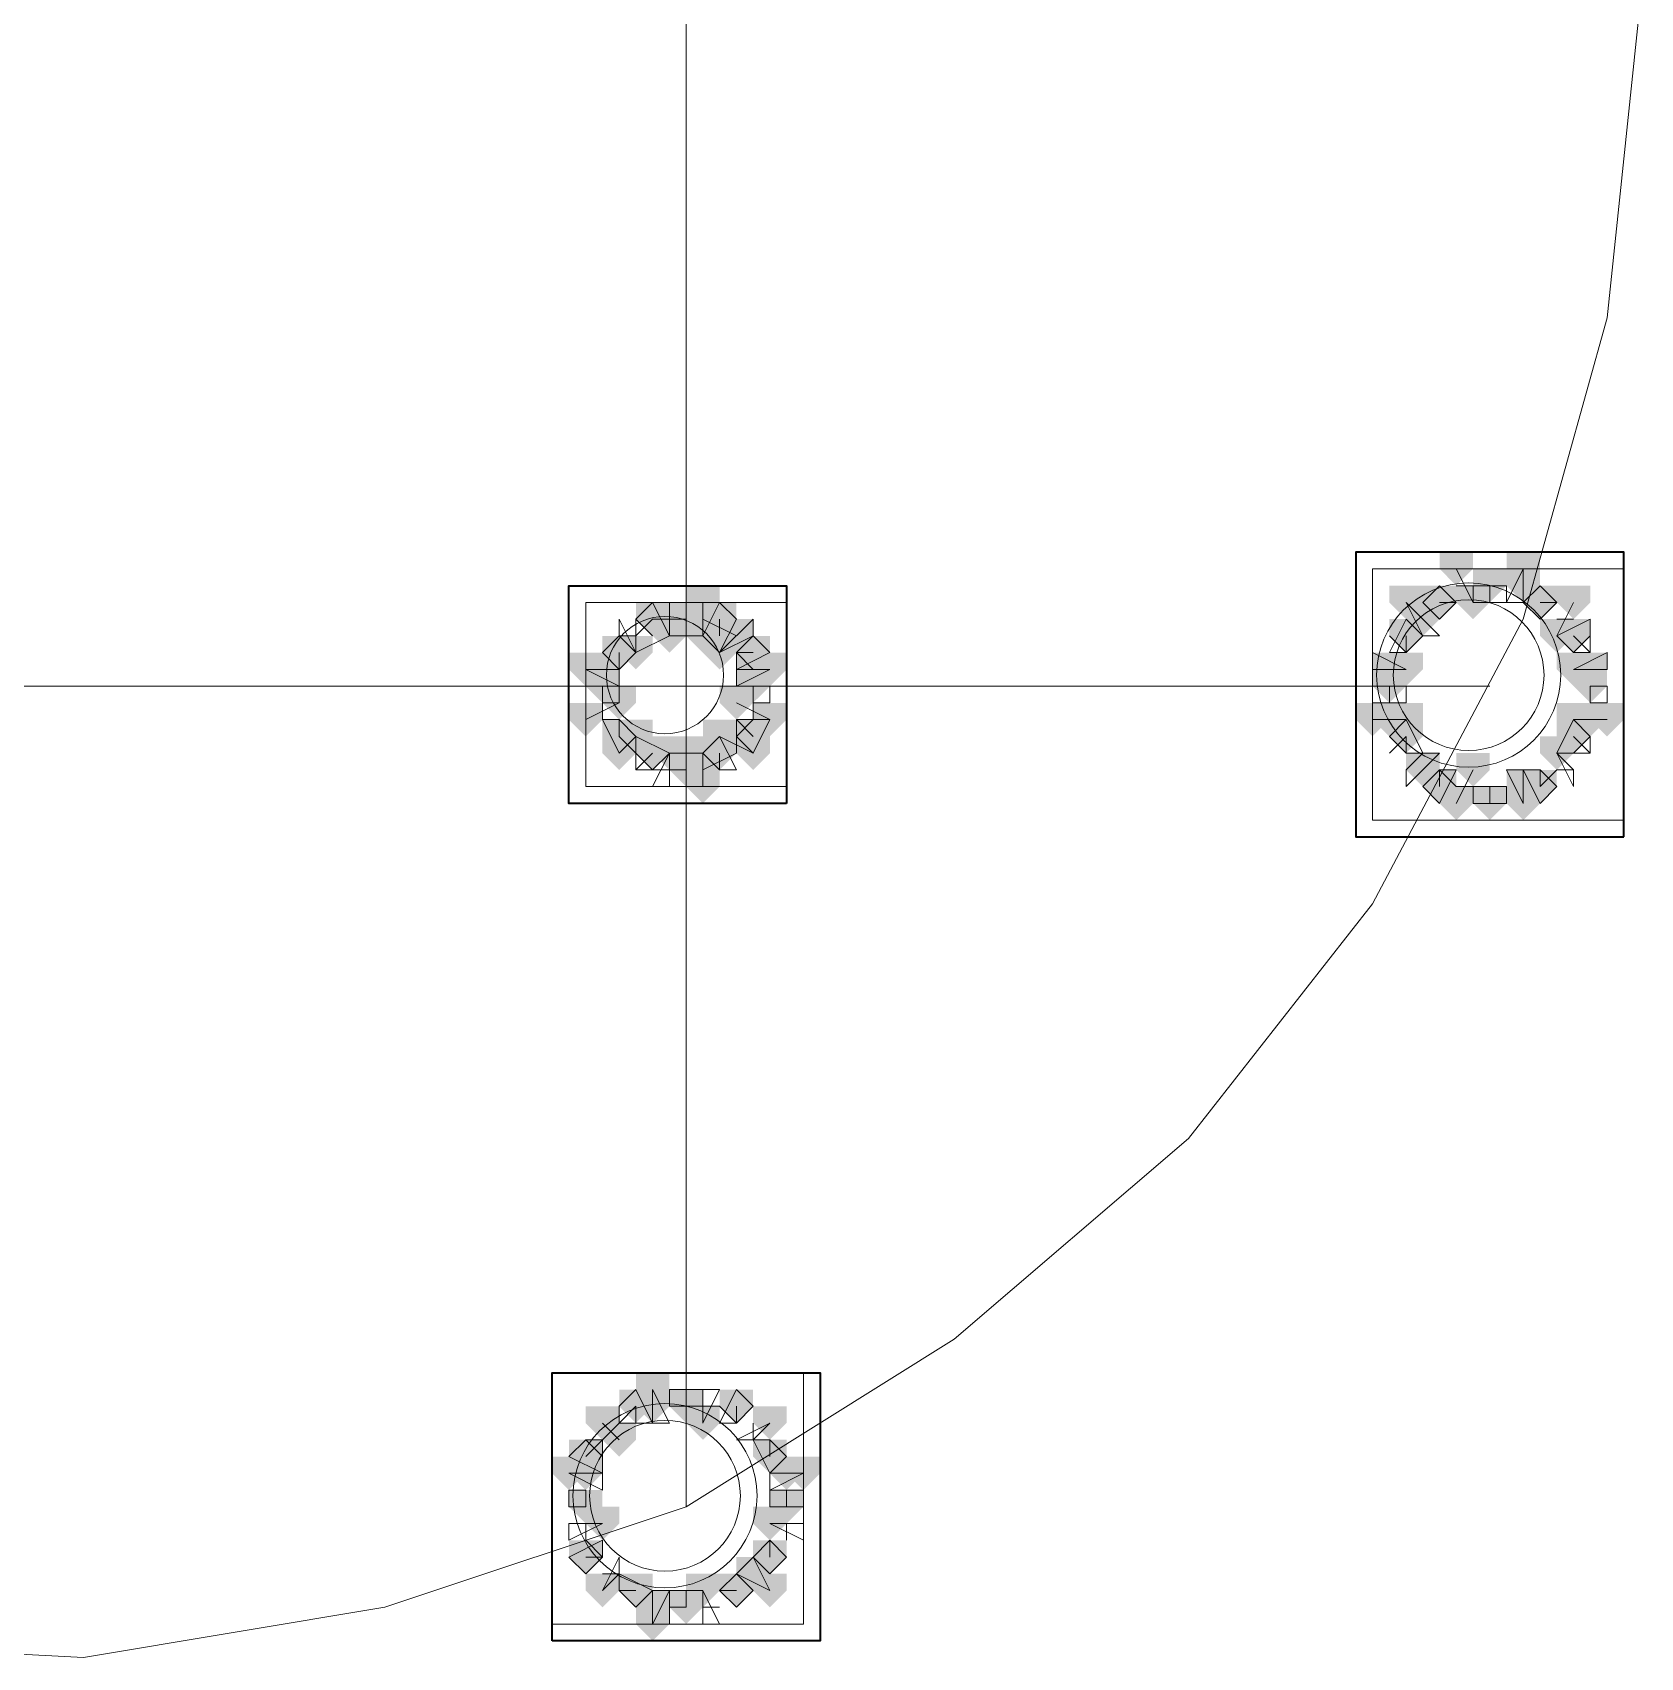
# Model space of a CAD drawing. Header units: millimetres. Extents: x 2315 to 4619, y 1334 to 1897.
# Drawn here: x 3472.16 to 3478.03, y 1548.66 to 1554.59 of the extents above; entities that cross this region are included whole.
import ezdxf

# ---------------------------------------------------------------- set-up
doc = ezdxf.new("R2010")
doc.units = ezdxf.units.MM
for name, color, linetype, true_color in [('PDF_10', 7, 'Continuous', 0x00b85c), ('PDF_AXIS', 7, 'Continuous', 0x00b85c), ('PDF_柱构件', 7, 'Continuous', 0x00b85c), ('PDF_转运站初步方案', 7, 'Continuous', 0x00b85c)]:
    doc.layers.add(name, color=color, linetype=linetype, true_color=true_color)
doc.layers.add('PDF_中心线层', color=1, linetype='Continuous')
doc.layers.add('PDF_粗实线层', color=7, linetype='Continuous')

msp = doc.modelspace()

# ---------------------------------------------------------------- hatches: boundary and pattern name
at = {"layer": 'PDF_10', "transparency": 33554559}
for points in [[(3477.4801, 1552.6298), (3477.419, 1552.6298), (3477.419, 1552.5687), (3477.4801, 1552.5076), (3477.5412, 1552.5687), (3477.5412, 1552.6298)], [(3477.4801, 1552.6298), (3477.419, 1552.6298), (3477.419, 1552.5687), (3477.4801, 1552.5076), (3477.5412, 1552.5687), (3477.5412, 1552.6298)], [(3477.2969, 1552.5687), (3477.2358, 1552.5687), (3477.2358, 1552.5076), (3477.2969, 1552.4466), (3477.3579, 1552.5076), (3477.3579, 1552.5687)], [(3477.2969, 1552.5687), (3477.2358, 1552.5687), (3477.2358, 1552.5076), (3477.2969, 1552.4466), (3477.3579, 1552.5076), (3477.3579, 1552.5687)], [(3477.2969, 1552.5687), (3477.2358, 1552.5687), (3477.2358, 1552.5076), (3477.2969, 1552.4466), (3477.3579, 1552.5076), (3477.3579, 1552.5687)], [(3477.6633, 1552.5687), (3477.6023, 1552.5687), (3477.6023, 1552.5076), (3477.6633, 1552.4466), (3477.7244, 1552.5076), (3477.7244, 1552.5687)], [(3477.6633, 1552.5687), (3477.6023, 1552.5687), (3477.6023, 1552.5076), (3477.6633, 1552.4466), (3477.7244, 1552.5076), (3477.7244, 1552.5687)], [(3477.6633, 1552.5687), (3477.6023, 1552.5687), (3477.6023, 1552.5076), (3477.6633, 1552.4466), (3477.7244, 1552.5076), (3477.7244, 1552.5687)], [(3474.426, 1552.5076), (3474.365, 1552.5076), (3474.365, 1552.4466), (3474.426, 1552.3855), (3474.4871, 1552.4466), (3474.4871, 1552.5076)], [(3474.426, 1552.5076), (3474.365, 1552.5076), (3474.365, 1552.4466), (3474.426, 1552.3855), (3474.4871, 1552.4466), (3474.4871, 1552.5076)], [(3474.5482, 1552.5076), (3474.4871, 1552.5076), (3474.4871, 1552.4466), (3474.5482, 1552.3855), (3474.6093, 1552.4466), (3474.6093, 1552.5076)], [(3474.5482, 1552.5076), (3474.4871, 1552.5076), (3474.4871, 1552.4466), (3474.5482, 1552.3855), (3474.6093, 1552.4466), (3474.6093, 1552.5076)], [(3474.6704, 1552.5076), (3474.6093, 1552.5076), (3474.6093, 1552.4466), (3474.6704, 1552.3855), (3474.7315, 1552.4466), (3474.7315, 1552.5076)], [(3474.6704, 1552.5076), (3474.6093, 1552.5076), (3474.6093, 1552.4466), (3474.6704, 1552.3855), (3474.7315, 1552.4466), (3474.7315, 1552.5076)], [(3477.1747, 1552.4466), (3477.1136, 1552.4466), (3477.1136, 1552.3855), (3477.1747, 1552.3244), (3477.2358, 1552.3855), (3477.2358, 1552.4466)], [(3477.1747, 1552.4466), (3477.1136, 1552.4466), (3477.1136, 1552.3855), (3477.1747, 1552.3244), (3477.2358, 1552.3855), (3477.2358, 1552.4466)], [(3477.7855, 1552.4466), (3477.7244, 1552.4466), (3477.7244, 1552.3855), (3477.7855, 1552.3244), (3477.8466, 1552.3855), (3477.8466, 1552.4466)], [(3477.7855, 1552.4466), (3477.7244, 1552.4466), (3477.7244, 1552.3855), (3477.7855, 1552.3244), (3477.8466, 1552.3855), (3477.8466, 1552.4466)], [(3474.3039, 1552.3855), (3474.2428, 1552.3855), (3474.2428, 1552.3244), (3474.3039, 1552.2633), (3474.365, 1552.3244), (3474.365, 1552.3855)], [(3474.3039, 1552.3855), (3474.2428, 1552.3855), (3474.2428, 1552.3244), (3474.3039, 1552.2633), (3474.365, 1552.3244), (3474.365, 1552.3855)], [(3474.3039, 1552.3855), (3474.2428, 1552.3855), (3474.2428, 1552.3244), (3474.3039, 1552.2633), (3474.365, 1552.3244), (3474.365, 1552.3855)], [(3474.7925, 1552.3855), (3474.7315, 1552.3855), (3474.7315, 1552.3244), (3474.7925, 1552.2633), (3474.8536, 1552.3244), (3474.8536, 1552.3855)], [(3474.7925, 1552.3855), (3474.7315, 1552.3855), (3474.7315, 1552.3244), (3474.7925, 1552.2633), (3474.8536, 1552.3244), (3474.8536, 1552.3855)], [(3474.2428, 1552.2633), (3474.1817, 1552.2633), (3474.1817, 1552.2022), (3474.2428, 1552.1412), (3474.3039, 1552.2022), (3474.3039, 1552.2633)], [(3474.2428, 1552.2633), (3474.1817, 1552.2633), (3474.1817, 1552.2022), (3474.2428, 1552.1412), (3474.3039, 1552.2022), (3474.3039, 1552.2633)], [(3474.7925, 1552.2633), (3474.7315, 1552.2633), (3474.7315, 1552.2022), (3474.7925, 1552.1412), (3474.8536, 1552.2022), (3474.8536, 1552.2633)], [(3474.7925, 1552.2633), (3474.7315, 1552.2633), (3474.7315, 1552.2022), (3474.7925, 1552.1412), (3474.8536, 1552.2022), (3474.8536, 1552.2633)], [(3477.1136, 1552.2633), (3477.0525, 1552.2633), (3477.0525, 1552.2022), (3477.1136, 1552.1412), (3477.1747, 1552.2022), (3477.1747, 1552.2633)], [(3477.1136, 1552.2633), (3477.0525, 1552.2633), (3477.0525, 1552.2022), (3477.1136, 1552.1412), (3477.1747, 1552.2022), (3477.1747, 1552.2633)], [(3477.1136, 1552.2633), (3477.0525, 1552.2633), (3477.0525, 1552.2022), (3477.1136, 1552.1412), (3477.1747, 1552.2022), (3477.1747, 1552.2633)], [(3477.8466, 1552.2633), (3477.7855, 1552.2633), (3477.7855, 1552.2022), (3477.8466, 1552.1412), (3477.9077, 1552.2022), (3477.9077, 1552.2633)], [(3477.8466, 1552.2633), (3477.7855, 1552.2633), (3477.7855, 1552.2022), (3477.8466, 1552.1412), (3477.9077, 1552.2022), (3477.9077, 1552.2633)], [(3474.3039, 1552.0801), (3474.2428, 1552.0801), (3474.2428, 1552.019), (3474.3039, 1551.9579), (3474.365, 1552.019), (3474.365, 1552.0801)], [(3474.3039, 1552.0801), (3474.2428, 1552.0801), (3474.2428, 1552.019), (3474.3039, 1551.9579), (3474.365, 1552.019), (3474.365, 1552.0801)], [(3474.7925, 1552.0801), (3474.7315, 1552.0801), (3474.7315, 1552.019), (3474.7925, 1551.9579), (3474.8536, 1552.019), (3474.8536, 1552.0801)], [(3474.7925, 1552.0801), (3474.7315, 1552.0801), (3474.7315, 1552.019), (3474.7925, 1551.9579), (3474.8536, 1552.019), (3474.8536, 1552.0801)], [(3477.1747, 1552.0801), (3477.1136, 1552.0801), (3477.1136, 1552.019), (3477.1747, 1551.9579), (3477.2358, 1552.019), (3477.2358, 1552.0801)], [(3477.1747, 1552.0801), (3477.1136, 1552.0801), (3477.1136, 1552.019), (3477.1747, 1551.9579), (3477.2358, 1552.019), (3477.2358, 1552.0801)], [(3477.7855, 1552.0801), (3477.7244, 1552.0801), (3477.7244, 1552.019), (3477.7855, 1551.9579), (3477.8466, 1552.019), (3477.8466, 1552.0801)], [(3477.7855, 1552.0801), (3477.7244, 1552.0801), (3477.7244, 1552.019), (3477.7855, 1551.9579), (3477.8466, 1552.019), (3477.8466, 1552.0801)], [(3474.426, 1552.019), (3474.365, 1552.019), (3474.365, 1551.9579), (3474.426, 1551.8968), (3474.4871, 1551.9579), (3474.4871, 1552.019)], [(3474.426, 1552.019), (3474.365, 1552.019), (3474.365, 1551.9579), (3474.426, 1551.8968), (3474.4871, 1551.9579), (3474.4871, 1552.019)], [(3474.6704, 1552.019), (3474.6093, 1552.019), (3474.6093, 1551.9579), (3474.6704, 1551.8968), (3474.7315, 1551.9579), (3474.7315, 1552.019)], [(3474.6704, 1552.019), (3474.6093, 1552.019), (3474.6093, 1551.9579), (3474.6704, 1551.8968), (3474.7315, 1551.9579), (3474.7315, 1552.019)], [(3474.5482, 1551.9579), (3474.4871, 1551.9579), (3474.4871, 1551.8968), (3474.5482, 1551.8357), (3474.6093, 1551.8968), (3474.6093, 1551.9579)], [(3474.5482, 1551.9579), (3474.4871, 1551.9579), (3474.4871, 1551.8968), (3474.5482, 1551.8357), (3474.6093, 1551.8968), (3474.6093, 1551.9579)], [(3477.2969, 1551.8968), (3477.2358, 1551.8968), (3477.2358, 1551.8357), (3477.2969, 1551.7747), (3477.3579, 1551.8357), (3477.3579, 1551.8968)], [(3477.2969, 1551.8968), (3477.2358, 1551.8968), (3477.2358, 1551.8357), (3477.2969, 1551.7747), (3477.3579, 1551.8357), (3477.3579, 1551.8968)], [(3477.6633, 1551.8968), (3477.6023, 1551.8968), (3477.6023, 1551.8357), (3477.6633, 1551.7747), (3477.7244, 1551.8357), (3477.7244, 1551.8968)], [(3477.6633, 1551.8968), (3477.6023, 1551.8968), (3477.6023, 1551.8357), (3477.6633, 1551.7747), (3477.7244, 1551.8357), (3477.7244, 1551.8968)], [(3477.4801, 1551.8357), (3477.419, 1551.8357), (3477.419, 1551.7747), (3477.4801, 1551.7136), (3477.5412, 1551.7747), (3477.5412, 1551.8357)], [(3477.4801, 1551.8357), (3477.419, 1551.8357), (3477.419, 1551.7747), (3477.4801, 1551.7136), (3477.5412, 1551.7747), (3477.5412, 1551.8357)], [(3474.365, 1549.6368), (3474.3039, 1549.6368), (3474.3039, 1549.5757), (3474.365, 1549.5147), (3474.426, 1549.5757), (3474.426, 1549.6368)], [(3474.365, 1549.6368), (3474.3039, 1549.6368), (3474.3039, 1549.5757), (3474.365, 1549.5147), (3474.426, 1549.5757), (3474.426, 1549.6368)], [(3474.5482, 1549.6368), (3474.4871, 1549.6368), (3474.4871, 1549.5757), (3474.5482, 1549.5147), (3474.6093, 1549.5757), (3474.6093, 1549.6368)], [(3474.5482, 1549.6368), (3474.4871, 1549.6368), (3474.4871, 1549.5757), (3474.5482, 1549.5147), (3474.6093, 1549.5757), (3474.6093, 1549.6368)], [(3474.7315, 1549.6368), (3474.6704, 1549.6368), (3474.6704, 1549.5757), (3474.7315, 1549.5147), (3474.7925, 1549.5757), (3474.7925, 1549.6368)], [(3474.7315, 1549.6368), (3474.6704, 1549.6368), (3474.6704, 1549.5757), (3474.7315, 1549.5147), (3474.7925, 1549.5757), (3474.7925, 1549.6368)], [(3474.1817, 1549.4536), (3474.1206, 1549.4536), (3474.1206, 1549.3925), (3474.1817, 1549.3314), (3474.2428, 1549.3925), (3474.2428, 1549.4536)], [(3474.1817, 1549.4536), (3474.1206, 1549.4536), (3474.1206, 1549.3925), (3474.1817, 1549.3314), (3474.2428, 1549.3925), (3474.2428, 1549.4536)], [(3474.8536, 1549.4536), (3474.7925, 1549.4536), (3474.7925, 1549.3925), (3474.8536, 1549.3314), (3474.9147, 1549.3925), (3474.9147, 1549.4536)], [(3474.8536, 1549.4536), (3474.7925, 1549.4536), (3474.7925, 1549.3925), (3474.8536, 1549.3314), (3474.9147, 1549.3925), (3474.9147, 1549.4536)], [(3474.1817, 1549.2703), (3474.1206, 1549.2703), (3474.1206, 1549.2093), (3474.1817, 1549.1482), (3474.2428, 1549.2093), (3474.2428, 1549.2703)], [(3474.1817, 1549.2703), (3474.1206, 1549.2703), (3474.1206, 1549.2093), (3474.1817, 1549.1482), (3474.2428, 1549.2093), (3474.2428, 1549.2703)], [(3474.9147, 1549.2703), (3474.8536, 1549.2703), (3474.8536, 1549.2093), (3474.9147, 1549.1482), (3474.9758, 1549.2093), (3474.9758, 1549.2703)], [(3474.9147, 1549.2703), (3474.8536, 1549.2703), (3474.8536, 1549.2093), (3474.9147, 1549.1482), (3474.9758, 1549.2093), (3474.9758, 1549.2703)], [(3474.9147, 1549.2703), (3474.8536, 1549.2703), (3474.8536, 1549.2093), (3474.9147, 1549.1482), (3474.9758, 1549.2093), (3474.9758, 1549.2703)], [(3474.1817, 1549.0871), (3474.1206, 1549.0871), (3474.1206, 1549.026), (3474.1817, 1548.9649), (3474.2428, 1549.026), (3474.2428, 1549.0871)], [(3474.1817, 1549.0871), (3474.1206, 1549.0871), (3474.1206, 1549.026), (3474.1817, 1548.9649), (3474.2428, 1549.026), (3474.2428, 1549.0871)], [(3474.8536, 1549.0871), (3474.7925, 1549.0871), (3474.7925, 1549.026), (3474.8536, 1548.9649), (3474.9147, 1549.026), (3474.9147, 1549.0871)], [(3474.8536, 1549.0871), (3474.7925, 1549.0871), (3474.7925, 1549.026), (3474.8536, 1548.9649), (3474.9147, 1549.026), (3474.9147, 1549.0871)], [(3474.8536, 1549.0871), (3474.7925, 1549.0871), (3474.7925, 1549.026), (3474.8536, 1548.9649), (3474.9147, 1549.026), (3474.9147, 1549.0871)], [(3474.365, 1548.9649), (3474.3039, 1548.9649), (3474.3039, 1548.9039), (3474.365, 1548.8428), (3474.426, 1548.9039), (3474.426, 1548.9649)], [(3474.365, 1548.9649), (3474.3039, 1548.9649), (3474.3039, 1548.9039), (3474.365, 1548.8428), (3474.426, 1548.9039), (3474.426, 1548.9649)], [(3474.365, 1548.9649), (3474.3039, 1548.9649), (3474.3039, 1548.9039), (3474.365, 1548.8428), (3474.426, 1548.9039), (3474.426, 1548.9649)], [(3474.7315, 1548.9649), (3474.6704, 1548.9649), (3474.6704, 1548.9039), (3474.7315, 1548.8428), (3474.7925, 1548.9039), (3474.7925, 1548.9649)], [(3474.7315, 1548.9649), (3474.6704, 1548.9649), (3474.6704, 1548.9039), (3474.7315, 1548.8428), (3474.7925, 1548.9039), (3474.7925, 1548.9649)], [(3474.7315, 1548.9649), (3474.6704, 1548.9649), (3474.6704, 1548.9039), (3474.7315, 1548.8428), (3474.7925, 1548.9039), (3474.7925, 1548.9649)], [(3474.5482, 1548.9039), (3474.4871, 1548.9039), (3474.4871, 1548.8428), (3474.5482, 1548.7817), (3474.6093, 1548.8428), (3474.6093, 1548.9039)], [(3474.5482, 1548.9039), (3474.4871, 1548.9039), (3474.4871, 1548.8428), (3474.5482, 1548.7817), (3474.6093, 1548.8428), (3474.6093, 1548.9039)]]:
    msp.add_hatch(color=256, dxfattribs=at).paths.add_polyline_path(points)
at = {"layer": 'PDF_柱构件', "transparency": 33554559}
for points in [[(3477.3579, 1552.6909), (3477.2969, 1552.6909), (3477.2969, 1552.6298), (3477.3579, 1552.5687), (3477.419, 1552.6298), (3477.419, 1552.6909)], [(3477.6023, 1552.6909), (3477.5412, 1552.6909), (3477.5412, 1552.6298), (3477.6023, 1552.5687), (3477.6633, 1552.6298), (3477.6633, 1552.6909)], [(3477.6023, 1552.6298), (3477.5412, 1552.6298), (3477.5412, 1552.5687), (3477.6023, 1552.5076), (3477.6633, 1552.5687), (3477.6633, 1552.6298)], [(3474.6093, 1552.5687), (3474.5482, 1552.5687), (3474.5482, 1552.5076), (3474.6093, 1552.4466), (3474.6704, 1552.5076), (3474.6704, 1552.5687)], [(3477.1747, 1552.5687), (3477.1136, 1552.5687), (3477.1136, 1552.5076), (3477.1747, 1552.4466), (3477.2358, 1552.5076), (3477.2358, 1552.5687)], [(3477.419, 1552.5687), (3477.3579, 1552.5687), (3477.3579, 1552.5076), (3477.419, 1552.4466), (3477.4801, 1552.5076), (3477.4801, 1552.5687)], [(3477.7855, 1552.5687), (3477.7244, 1552.5687), (3477.7244, 1552.5076), (3477.7855, 1552.4466), (3477.8466, 1552.5076), (3477.8466, 1552.5687)], [(3474.6093, 1552.5076), (3474.5482, 1552.5076), (3474.5482, 1552.4466), (3474.6093, 1552.3855), (3474.6704, 1552.4466), (3474.6704, 1552.5076)], [(3477.2358, 1552.5076), (3477.1747, 1552.5076), (3477.1747, 1552.4466), (3477.2358, 1552.3855), (3477.2969, 1552.4466), (3477.2969, 1552.5076)], [(3474.4871, 1552.4466), (3474.426, 1552.4466), (3474.426, 1552.3855), (3474.4871, 1552.3244), (3474.5482, 1552.3855), (3474.5482, 1552.4466)], [(3474.6093, 1552.4466), (3474.5482, 1552.4466), (3474.5482, 1552.3855), (3474.6093, 1552.3244), (3474.6704, 1552.3855), (3474.6704, 1552.4466)], [(3474.7315, 1552.4466), (3474.6704, 1552.4466), (3474.6704, 1552.3855), (3474.7315, 1552.3244), (3474.7925, 1552.3855), (3474.7925, 1552.4466)], [(3477.7244, 1552.4466), (3477.6633, 1552.4466), (3477.6633, 1552.3855), (3477.7244, 1552.3244), (3477.7855, 1552.3855), (3477.7855, 1552.4466)], [(3474.365, 1552.3855), (3474.3039, 1552.3855), (3474.3039, 1552.3244), (3474.365, 1552.2633), (3474.426, 1552.3244), (3474.426, 1552.3855)], [(3474.6704, 1552.3855), (3474.6093, 1552.3855), (3474.6093, 1552.3244), (3474.6704, 1552.2633), (3474.7315, 1552.3244), (3474.7315, 1552.3855)], [(3474.1817, 1552.3244), (3474.1206, 1552.3244), (3474.1206, 1552.2633), (3474.1817, 1552.2022), (3474.2428, 1552.2633), (3474.2428, 1552.3244)], [(3474.2428, 1552.3244), (3474.1817, 1552.3244), (3474.1817, 1552.2633), (3474.2428, 1552.2022), (3474.3039, 1552.2633), (3474.3039, 1552.3244)], [(3474.7925, 1552.3244), (3474.7315, 1552.3244), (3474.7315, 1552.2633), (3474.7925, 1552.2022), (3474.8536, 1552.2633), (3474.8536, 1552.3244)], [(3474.8536, 1552.3244), (3474.7925, 1552.3244), (3474.7925, 1552.2633), (3474.8536, 1552.2022), (3474.9147, 1552.2633), (3474.9147, 1552.3244)], [(3477.1136, 1552.3244), (3477.0525, 1552.3244), (3477.0525, 1552.2633), (3477.1136, 1552.2022), (3477.1747, 1552.2633), (3477.1747, 1552.3244)], [(3477.1747, 1552.3244), (3477.1136, 1552.3244), (3477.1136, 1552.2633), (3477.1747, 1552.2022), (3477.2358, 1552.2633), (3477.2358, 1552.3244)], [(3477.7855, 1552.3244), (3477.7244, 1552.3244), (3477.7244, 1552.2633), (3477.7855, 1552.2022), (3477.8466, 1552.2633), (3477.8466, 1552.3244)], [(3477.8466, 1552.3244), (3477.7855, 1552.3244), (3477.7855, 1552.2633), (3477.8466, 1552.2022), (3477.9077, 1552.2633), (3477.9077, 1552.3244)], [(3474.3039, 1552.2022), (3474.2428, 1552.2022), (3474.2428, 1552.1412), (3474.3039, 1552.0801), (3474.365, 1552.1412), (3474.365, 1552.2022)], [(3474.7315, 1552.2022), (3474.6704, 1552.2022), (3474.6704, 1552.1412), (3474.7315, 1552.0801), (3474.7925, 1552.1412), (3474.7925, 1552.2022)], [(3474.1817, 1552.1412), (3474.1206, 1552.1412), (3474.1206, 1552.0801), (3474.1817, 1552.019), (3474.2428, 1552.0801), (3474.2428, 1552.1412)], [(3474.8536, 1552.1412), (3474.7925, 1552.1412), (3474.7925, 1552.0801), (3474.8536, 1552.019), (3474.9147, 1552.0801), (3474.9147, 1552.1412)], [(3477.0525, 1552.1412), (3476.9915, 1552.1412), (3476.9915, 1552.0801), (3477.0525, 1552.019), (3477.1136, 1552.0801), (3477.1136, 1552.1412)], [(3477.1136, 1552.1412), (3477.0525, 1552.1412), (3477.0525, 1552.0801), (3477.1136, 1552.019), (3477.1747, 1552.0801), (3477.1747, 1552.1412)], [(3477.1747, 1552.1412), (3477.1136, 1552.1412), (3477.1136, 1552.0801), (3477.1747, 1552.019), (3477.2358, 1552.0801), (3477.2358, 1552.1412)], [(3477.7855, 1552.1412), (3477.7244, 1552.1412), (3477.7244, 1552.0801), (3477.7855, 1552.019), (3477.8466, 1552.0801), (3477.8466, 1552.1412)], [(3477.8466, 1552.1412), (3477.7855, 1552.1412), (3477.7855, 1552.0801), (3477.8466, 1552.019), (3477.9077, 1552.0801), (3477.9077, 1552.1412)], [(3477.9077, 1552.1412), (3477.8466, 1552.1412), (3477.8466, 1552.0801), (3477.9077, 1552.019), (3477.9688, 1552.0801), (3477.9688, 1552.1412)], [(3474.365, 1552.0801), (3474.3039, 1552.0801), (3474.3039, 1552.019), (3474.365, 1551.9579), (3474.426, 1552.019), (3474.426, 1552.0801)], [(3474.6704, 1552.0801), (3474.6093, 1552.0801), (3474.6093, 1552.019), (3474.6704, 1551.9579), (3474.7315, 1552.019), (3474.7315, 1552.0801)], [(3474.3039, 1552.019), (3474.2428, 1552.019), (3474.2428, 1551.9579), (3474.3039, 1551.8968), (3474.365, 1551.9579), (3474.365, 1552.019)], [(3474.4871, 1552.019), (3474.426, 1552.019), (3474.426, 1551.9579), (3474.4871, 1551.8968), (3474.5482, 1551.9579), (3474.5482, 1552.019)], [(3474.6093, 1552.019), (3474.5482, 1552.019), (3474.5482, 1551.9579), (3474.6093, 1551.8968), (3474.6704, 1551.9579), (3474.6704, 1552.019)], [(3474.7925, 1552.019), (3474.7315, 1552.019), (3474.7315, 1551.9579), (3474.7925, 1551.8968), (3474.8536, 1551.9579), (3474.8536, 1552.019)], [(3477.7244, 1552.019), (3477.6633, 1552.019), (3477.6633, 1551.9579), (3477.7244, 1551.8968), (3477.7855, 1551.9579), (3477.7855, 1552.019)], [(3474.6093, 1551.9579), (3474.5482, 1551.9579), (3474.5482, 1551.8968), (3474.6093, 1551.8357), (3474.6704, 1551.8968), (3474.6704, 1551.9579)], [(3477.2358, 1551.9579), (3477.1747, 1551.9579), (3477.1747, 1551.8968), (3477.2358, 1551.8357), (3477.2969, 1551.8968), (3477.2969, 1551.9579)], [(3477.419, 1551.9579), (3477.3579, 1551.9579), (3477.3579, 1551.8968), (3477.419, 1551.8357), (3477.4801, 1551.8968), (3477.4801, 1551.9579)], [(3474.6093, 1551.8968), (3474.5482, 1551.8968), (3474.5482, 1551.8357), (3474.6093, 1551.7747), (3474.6704, 1551.8357), (3474.6704, 1551.8968)], [(3477.6023, 1551.8968), (3477.5412, 1551.8968), (3477.5412, 1551.8357), (3477.6023, 1551.7747), (3477.6633, 1551.8357), (3477.6633, 1551.8968)], [(3477.3579, 1551.8357), (3477.2969, 1551.8357), (3477.2969, 1551.7747), (3477.3579, 1551.7136), (3477.419, 1551.7747), (3477.419, 1551.8357)], [(3477.6023, 1551.8357), (3477.5412, 1551.8357), (3477.5412, 1551.7747), (3477.6023, 1551.7136), (3477.6633, 1551.7747), (3477.6633, 1551.8357)], [(3474.426, 1549.6979), (3474.365, 1549.6979), (3474.365, 1549.6368), (3474.426, 1549.5757), (3474.4871, 1549.6368), (3474.4871, 1549.6979)], [(3474.426, 1549.6368), (3474.365, 1549.6368), (3474.365, 1549.5757), (3474.426, 1549.5147), (3474.4871, 1549.5757), (3474.4871, 1549.6368)], [(3474.2428, 1549.5757), (3474.1817, 1549.5757), (3474.1817, 1549.5147), (3474.2428, 1549.4536), (3474.3039, 1549.5147), (3474.3039, 1549.5757)], [(3474.6093, 1549.5757), (3474.5482, 1549.5757), (3474.5482, 1549.5147), (3474.6093, 1549.4536), (3474.6704, 1549.5147), (3474.6704, 1549.5757)], [(3474.8536, 1549.5757), (3474.7925, 1549.5757), (3474.7925, 1549.5147), (3474.8536, 1549.4536), (3474.9147, 1549.5147), (3474.9147, 1549.5757)], [(3474.3039, 1549.5147), (3474.2428, 1549.5147), (3474.2428, 1549.4536), (3474.3039, 1549.3925), (3474.365, 1549.4536), (3474.365, 1549.5147)], [(3474.1206, 1549.3925), (3474.0596, 1549.3925), (3474.0596, 1549.3314), (3474.1206, 1549.2703), (3474.1817, 1549.3314), (3474.1817, 1549.3925)], [(3474.1817, 1549.3925), (3474.1206, 1549.3925), (3474.1206, 1549.3314), (3474.1817, 1549.2703), (3474.2428, 1549.3314), (3474.2428, 1549.3925)], [(3474.9147, 1549.3925), (3474.8536, 1549.3925), (3474.8536, 1549.3314), (3474.9147, 1549.2703), (3474.9758, 1549.3314), (3474.9758, 1549.3925)], [(3474.9758, 1549.3925), (3474.9147, 1549.3925), (3474.9147, 1549.3314), (3474.9758, 1549.2703), (3475.0369, 1549.3314), (3475.0369, 1549.3925)], [(3474.2428, 1549.2093), (3474.1817, 1549.2093), (3474.1817, 1549.1482), (3474.2428, 1549.0871), (3474.3039, 1549.1482), (3474.3039, 1549.2093)], [(3474.8536, 1549.2093), (3474.7925, 1549.2093), (3474.7925, 1549.1482), (3474.8536, 1549.0871), (3474.9147, 1549.1482), (3474.9147, 1549.2093)], [(3474.7925, 1549.026), (3474.7315, 1549.026), (3474.7315, 1548.9649), (3474.7925, 1548.9039), (3474.8536, 1548.9649), (3474.8536, 1549.026)], [(3474.2428, 1548.9649), (3474.1817, 1548.9649), (3474.1817, 1548.9039), (3474.2428, 1548.8428), (3474.3039, 1548.9039), (3474.3039, 1548.9649)], [(3474.6093, 1548.9649), (3474.5482, 1548.9649), (3474.5482, 1548.9039), (3474.6093, 1548.8428), (3474.6704, 1548.9039), (3474.6704, 1548.9649)], [(3474.8536, 1548.9649), (3474.7925, 1548.9649), (3474.7925, 1548.9039), (3474.8536, 1548.8428), (3474.9147, 1548.9039), (3474.9147, 1548.9649)], [(3474.426, 1548.9039), (3474.365, 1548.9039), (3474.365, 1548.8428), (3474.426, 1548.7817), (3474.4871, 1548.8428), (3474.4871, 1548.9039)], [(3474.426, 1548.8428), (3474.365, 1548.8428), (3474.365, 1548.7817), (3474.426, 1548.7206), (3474.4871, 1548.7817), (3474.4871, 1548.8428)]]:
    msp.add_hatch(color=256, dxfattribs=at).paths.add_polyline_path(points)
at = {"layer": 'PDF_转运站初步方案', "transparency": 33554559}
for points in [[(3477.4801, 1552.6298), (3477.419, 1552.6298), (3477.419, 1552.5687), (3477.4801, 1552.5076), (3477.5412, 1552.5687), (3477.5412, 1552.6298)], [(3477.4801, 1552.6298), (3477.419, 1552.6298), (3477.419, 1552.5687), (3477.4801, 1552.5076), (3477.5412, 1552.5687), (3477.5412, 1552.6298)], [(3477.2969, 1552.5687), (3477.2358, 1552.5687), (3477.2358, 1552.5076), (3477.2969, 1552.4466), (3477.3579, 1552.5076), (3477.3579, 1552.5687)], [(3477.2969, 1552.5687), (3477.2358, 1552.5687), (3477.2358, 1552.5076), (3477.2969, 1552.4466), (3477.3579, 1552.5076), (3477.3579, 1552.5687)], [(3477.6633, 1552.5687), (3477.6023, 1552.5687), (3477.6023, 1552.5076), (3477.6633, 1552.4466), (3477.7244, 1552.5076), (3477.7244, 1552.5687)], [(3477.6633, 1552.5687), (3477.6023, 1552.5687), (3477.6023, 1552.5076), (3477.6633, 1552.4466), (3477.7244, 1552.5076), (3477.7244, 1552.5687)], [(3474.426, 1552.5076), (3474.365, 1552.5076), (3474.365, 1552.4466), (3474.426, 1552.3855), (3474.4871, 1552.4466), (3474.4871, 1552.5076)], [(3474.426, 1552.5076), (3474.365, 1552.5076), (3474.365, 1552.4466), (3474.426, 1552.3855), (3474.4871, 1552.4466), (3474.4871, 1552.5076)], [(3474.5482, 1552.5076), (3474.4871, 1552.5076), (3474.4871, 1552.4466), (3474.5482, 1552.3855), (3474.6093, 1552.4466), (3474.6093, 1552.5076)], [(3474.5482, 1552.5076), (3474.4871, 1552.5076), (3474.4871, 1552.4466), (3474.5482, 1552.3855), (3474.6093, 1552.4466), (3474.6093, 1552.5076)], [(3474.6704, 1552.5076), (3474.6093, 1552.5076), (3474.6093, 1552.4466), (3474.6704, 1552.3855), (3474.7315, 1552.4466), (3474.7315, 1552.5076)], [(3474.6704, 1552.5076), (3474.6093, 1552.5076), (3474.6093, 1552.4466), (3474.6704, 1552.3855), (3474.7315, 1552.4466), (3474.7315, 1552.5076)], [(3477.1747, 1552.4466), (3477.1136, 1552.4466), (3477.1136, 1552.3855), (3477.1747, 1552.3244), (3477.2358, 1552.3855), (3477.2358, 1552.4466)], [(3477.1747, 1552.4466), (3477.1136, 1552.4466), (3477.1136, 1552.3855), (3477.1747, 1552.3244), (3477.2358, 1552.3855), (3477.2358, 1552.4466)], [(3477.7855, 1552.4466), (3477.7244, 1552.4466), (3477.7244, 1552.3855), (3477.7855, 1552.3244), (3477.8466, 1552.3855), (3477.8466, 1552.4466)], [(3477.7855, 1552.4466), (3477.7244, 1552.4466), (3477.7244, 1552.3855), (3477.7855, 1552.3244), (3477.8466, 1552.3855), (3477.8466, 1552.4466)], [(3474.3039, 1552.3855), (3474.2428, 1552.3855), (3474.2428, 1552.3244), (3474.3039, 1552.2633), (3474.365, 1552.3244), (3474.365, 1552.3855)], [(3474.3039, 1552.3855), (3474.2428, 1552.3855), (3474.2428, 1552.3244), (3474.3039, 1552.2633), (3474.365, 1552.3244), (3474.365, 1552.3855)], [(3474.7925, 1552.3855), (3474.7315, 1552.3855), (3474.7315, 1552.3244), (3474.7925, 1552.2633), (3474.8536, 1552.3244), (3474.8536, 1552.3855)], [(3474.7925, 1552.3855), (3474.7315, 1552.3855), (3474.7315, 1552.3244), (3474.7925, 1552.2633), (3474.8536, 1552.3244), (3474.8536, 1552.3855)], [(3474.2428, 1552.2633), (3474.1817, 1552.2633), (3474.1817, 1552.2022), (3474.2428, 1552.1412), (3474.3039, 1552.2022), (3474.3039, 1552.2633)], [(3474.2428, 1552.2633), (3474.1817, 1552.2633), (3474.1817, 1552.2022), (3474.2428, 1552.1412), (3474.3039, 1552.2022), (3474.3039, 1552.2633)], [(3474.7925, 1552.2633), (3474.7315, 1552.2633), (3474.7315, 1552.2022), (3474.7925, 1552.1412), (3474.8536, 1552.2022), (3474.8536, 1552.2633)], [(3474.7925, 1552.2633), (3474.7315, 1552.2633), (3474.7315, 1552.2022), (3474.7925, 1552.1412), (3474.8536, 1552.2022), (3474.8536, 1552.2633)], [(3477.1136, 1552.2633), (3477.0525, 1552.2633), (3477.0525, 1552.2022), (3477.1136, 1552.1412), (3477.1747, 1552.2022), (3477.1747, 1552.2633)], [(3477.1136, 1552.2633), (3477.0525, 1552.2633), (3477.0525, 1552.2022), (3477.1136, 1552.1412), (3477.1747, 1552.2022), (3477.1747, 1552.2633)], [(3477.8466, 1552.2633), (3477.7855, 1552.2633), (3477.7855, 1552.2022), (3477.8466, 1552.1412), (3477.9077, 1552.2022), (3477.9077, 1552.2633)], [(3477.8466, 1552.2633), (3477.7855, 1552.2633), (3477.7855, 1552.2022), (3477.8466, 1552.1412), (3477.9077, 1552.2022), (3477.9077, 1552.2633)], [(3474.3039, 1552.0801), (3474.2428, 1552.0801), (3474.2428, 1552.019), (3474.3039, 1551.9579), (3474.365, 1552.019), (3474.365, 1552.0801)], [(3474.3039, 1552.0801), (3474.2428, 1552.0801), (3474.2428, 1552.019), (3474.3039, 1551.9579), (3474.365, 1552.019), (3474.365, 1552.0801)], [(3474.7925, 1552.0801), (3474.7315, 1552.0801), (3474.7315, 1552.019), (3474.7925, 1551.9579), (3474.8536, 1552.019), (3474.8536, 1552.0801)], [(3474.7925, 1552.0801), (3474.7315, 1552.0801), (3474.7315, 1552.019), (3474.7925, 1551.9579), (3474.8536, 1552.019), (3474.8536, 1552.0801)], [(3477.1747, 1552.0801), (3477.1136, 1552.0801), (3477.1136, 1552.019), (3477.1747, 1551.9579), (3477.2358, 1552.019), (3477.2358, 1552.0801)], [(3477.1747, 1552.0801), (3477.1136, 1552.0801), (3477.1136, 1552.019), (3477.1747, 1551.9579), (3477.2358, 1552.019), (3477.2358, 1552.0801)], [(3477.7855, 1552.0801), (3477.7244, 1552.0801), (3477.7244, 1552.019), (3477.7855, 1551.9579), (3477.8466, 1552.019), (3477.8466, 1552.0801)], [(3477.7855, 1552.0801), (3477.7244, 1552.0801), (3477.7244, 1552.019), (3477.7855, 1551.9579), (3477.8466, 1552.019), (3477.8466, 1552.0801)], [(3474.426, 1552.019), (3474.365, 1552.019), (3474.365, 1551.9579), (3474.426, 1551.8968), (3474.4871, 1551.9579), (3474.4871, 1552.019)], [(3474.426, 1552.019), (3474.365, 1552.019), (3474.365, 1551.9579), (3474.426, 1551.8968), (3474.4871, 1551.9579), (3474.4871, 1552.019)], [(3474.6704, 1552.019), (3474.6093, 1552.019), (3474.6093, 1551.9579), (3474.6704, 1551.8968), (3474.7315, 1551.9579), (3474.7315, 1552.019)], [(3474.6704, 1552.019), (3474.6093, 1552.019), (3474.6093, 1551.9579), (3474.6704, 1551.8968), (3474.7315, 1551.9579), (3474.7315, 1552.019)], [(3474.5482, 1551.9579), (3474.4871, 1551.9579), (3474.4871, 1551.8968), (3474.5482, 1551.8357), (3474.6093, 1551.8968), (3474.6093, 1551.9579)], [(3474.5482, 1551.9579), (3474.4871, 1551.9579), (3474.4871, 1551.8968), (3474.5482, 1551.8357), (3474.6093, 1551.8968), (3474.6093, 1551.9579)], [(3477.2969, 1551.8968), (3477.2358, 1551.8968), (3477.2358, 1551.8357), (3477.2969, 1551.7747), (3477.3579, 1551.8357), (3477.3579, 1551.8968)], [(3477.2969, 1551.8968), (3477.2358, 1551.8968), (3477.2358, 1551.8357), (3477.2969, 1551.7747), (3477.3579, 1551.8357), (3477.3579, 1551.8968)], [(3477.6633, 1551.8968), (3477.6023, 1551.8968), (3477.6023, 1551.8357), (3477.6633, 1551.7747), (3477.7244, 1551.8357), (3477.7244, 1551.8968)], [(3477.6633, 1551.8968), (3477.6023, 1551.8968), (3477.6023, 1551.8357), (3477.6633, 1551.7747), (3477.7244, 1551.8357), (3477.7244, 1551.8968)], [(3477.4801, 1551.8357), (3477.419, 1551.8357), (3477.419, 1551.7747), (3477.4801, 1551.7136), (3477.5412, 1551.7747), (3477.5412, 1551.8357)], [(3477.4801, 1551.8357), (3477.419, 1551.8357), (3477.419, 1551.7747), (3477.4801, 1551.7136), (3477.5412, 1551.7747), (3477.5412, 1551.8357)], [(3474.365, 1549.6368), (3474.3039, 1549.6368), (3474.3039, 1549.5757), (3474.365, 1549.5147), (3474.426, 1549.5757), (3474.426, 1549.6368)], [(3474.365, 1549.6368), (3474.3039, 1549.6368), (3474.3039, 1549.5757), (3474.365, 1549.5147), (3474.426, 1549.5757), (3474.426, 1549.6368)], [(3474.5482, 1549.6368), (3474.4871, 1549.6368), (3474.4871, 1549.5757), (3474.5482, 1549.5147), (3474.6093, 1549.5757), (3474.6093, 1549.6368)], [(3474.5482, 1549.6368), (3474.4871, 1549.6368), (3474.4871, 1549.5757), (3474.5482, 1549.5147), (3474.6093, 1549.5757), (3474.6093, 1549.6368)], [(3474.7315, 1549.6368), (3474.6704, 1549.6368), (3474.6704, 1549.5757), (3474.7315, 1549.5147), (3474.7925, 1549.5757), (3474.7925, 1549.6368)], [(3474.7315, 1549.6368), (3474.6704, 1549.6368), (3474.6704, 1549.5757), (3474.7315, 1549.5147), (3474.7925, 1549.5757), (3474.7925, 1549.6368)], [(3474.1817, 1549.4536), (3474.1206, 1549.4536), (3474.1206, 1549.3925), (3474.1817, 1549.3314), (3474.2428, 1549.3925), (3474.2428, 1549.4536)], [(3474.1817, 1549.4536), (3474.1206, 1549.4536), (3474.1206, 1549.3925), (3474.1817, 1549.3314), (3474.2428, 1549.3925), (3474.2428, 1549.4536)], [(3474.8536, 1549.4536), (3474.7925, 1549.4536), (3474.7925, 1549.3925), (3474.8536, 1549.3314), (3474.9147, 1549.3925), (3474.9147, 1549.4536)], [(3474.8536, 1549.4536), (3474.7925, 1549.4536), (3474.7925, 1549.3925), (3474.8536, 1549.3314), (3474.9147, 1549.3925), (3474.9147, 1549.4536)], [(3474.1817, 1549.2703), (3474.1206, 1549.2703), (3474.1206, 1549.2093), (3474.1817, 1549.1482), (3474.2428, 1549.2093), (3474.2428, 1549.2703)], [(3474.1817, 1549.2703), (3474.1206, 1549.2703), (3474.1206, 1549.2093), (3474.1817, 1549.1482), (3474.2428, 1549.2093), (3474.2428, 1549.2703)], [(3474.9147, 1549.2703), (3474.8536, 1549.2703), (3474.8536, 1549.2093), (3474.9147, 1549.1482), (3474.9758, 1549.2093), (3474.9758, 1549.2703)], [(3474.9147, 1549.2703), (3474.8536, 1549.2703), (3474.8536, 1549.2093), (3474.9147, 1549.1482), (3474.9758, 1549.2093), (3474.9758, 1549.2703)], [(3474.1817, 1549.0871), (3474.1206, 1549.0871), (3474.1206, 1549.026), (3474.1817, 1548.9649), (3474.2428, 1549.026), (3474.2428, 1549.0871)], [(3474.1817, 1549.0871), (3474.1206, 1549.0871), (3474.1206, 1549.026), (3474.1817, 1548.9649), (3474.2428, 1549.026), (3474.2428, 1549.0871)], [(3474.8536, 1549.0871), (3474.7925, 1549.0871), (3474.7925, 1549.026), (3474.8536, 1548.9649), (3474.9147, 1549.026), (3474.9147, 1549.0871)], [(3474.8536, 1549.0871), (3474.7925, 1549.0871), (3474.7925, 1549.026), (3474.8536, 1548.9649), (3474.9147, 1549.026), (3474.9147, 1549.0871)], [(3474.365, 1548.9649), (3474.3039, 1548.9649), (3474.3039, 1548.9039), (3474.365, 1548.8428), (3474.426, 1548.9039), (3474.426, 1548.9649)], [(3474.365, 1548.9649), (3474.3039, 1548.9649), (3474.3039, 1548.9039), (3474.365, 1548.8428), (3474.426, 1548.9039), (3474.426, 1548.9649)], [(3474.7315, 1548.9649), (3474.6704, 1548.9649), (3474.6704, 1548.9039), (3474.7315, 1548.8428), (3474.7925, 1548.9039), (3474.7925, 1548.9649)], [(3474.7315, 1548.9649), (3474.6704, 1548.9649), (3474.6704, 1548.9039), (3474.7315, 1548.8428), (3474.7925, 1548.9039), (3474.7925, 1548.9649)], [(3474.5482, 1548.9039), (3474.4871, 1548.9039), (3474.4871, 1548.8428), (3474.5482, 1548.7817), (3474.6093, 1548.8428), (3474.6093, 1548.9039)], [(3474.5482, 1548.9039), (3474.4871, 1548.9039), (3474.4871, 1548.8428), (3474.5482, 1548.7817), (3474.6093, 1548.8428), (3474.6093, 1548.9039)]]:
    msp.add_hatch(color=256, dxfattribs=at).paths.add_polyline_path(points)

# ---------------------------------------------------------------- linework, layer by layer
at = {"layer": 'PDF_10', "lineweight": 18}
for points in [[(3477.4801, 1552.5076), (3477.4801, 1552.5687), (3477.5412, 1552.5687)], [(3474.4871, 1552.4466), (3474.5482, 1552.4466), (3474.5482, 1552.5076)], [(3477.2969, 1552.5076), (3477.3579, 1552.5076)], [(3477.6633, 1552.5076), (3477.7244, 1552.5076)], [(3474.365, 1552.3855), (3474.426, 1552.4466)], [(3474.426, 1552.3855), (3474.365, 1552.4466)], [(3474.6093, 1552.4466), (3474.7315, 1552.3855)], [(3474.6704, 1552.3855), (3474.6704, 1552.4466)], [(3477.1136, 1552.3855), (3477.1747, 1552.3244), (3477.1747, 1552.3855)], [(3477.7855, 1552.3855), (3477.8466, 1552.3244)], [(3477.7855, 1552.3244), (3477.8466, 1552.3855)], [(3474.3039, 1552.2633), (3474.3039, 1552.3244)], [(3474.7925, 1552.3244), (3474.7315, 1552.3244), (3474.7925, 1552.2633)], [(3474.2428, 1552.1412), (3474.2428, 1552.2022), (3474.3039, 1552.2022)], [(3474.8536, 1552.2022), (3474.7925, 1552.2022), (3474.7925, 1552.1412)], [(3477.1136, 1552.1412), (3477.1136, 1552.2022)], [(3477.9077, 1552.2022), (3477.8466, 1552.2022), (3477.8466, 1552.1412)], [(3474.3039, 1552.019), (3474.3039, 1552.0801), (3474.3039, 1552.019)], [(3474.7925, 1552.0801), (3474.7315, 1552.019)], [(3474.7315, 1552.0801), (3474.7925, 1552.019)], [(3477.1747, 1551.9579), (3477.1747, 1552.019), (3477.1136, 1551.9579)], [(3477.8466, 1552.019), (3477.7855, 1551.9579)], [(3477.7855, 1552.019), (3477.8466, 1551.9579)], [(3474.426, 1551.8968), (3474.365, 1551.9579)], [(3474.426, 1551.9579), (3474.365, 1551.8968)], [(3474.5482, 1551.9579), (3474.5482, 1551.8968), (3474.4871, 1551.8968)], [(3474.7315, 1551.9579), (3474.6093, 1551.8968)], [(3474.6704, 1551.9579), (3474.6704, 1551.8968)], [(3477.3579, 1551.8357), (3477.2969, 1551.8968), (3477.2969, 1551.8357)], [(3477.7244, 1551.8968), (3477.6633, 1551.8357), (3477.6633, 1551.8968)], [(3477.5412, 1551.7747), (3477.4801, 1551.7747), (3477.4801, 1551.8357)], [(3474.5482, 1549.6368), (3474.5482, 1549.5757), (3474.4871, 1549.5757)], [(3474.365, 1549.5147), (3474.365, 1549.5757), (3474.3039, 1549.5147)], [(3474.7315, 1549.5757), (3474.7315, 1549.5147), (3474.6704, 1549.5757)], [(3474.2428, 1549.4536), (3474.1817, 1549.3925)], [(3474.2428, 1549.3925), (3474.1817, 1549.4536)], [(3474.8536, 1549.4536), (3474.8536, 1549.3925), (3474.8536, 1549.4536)], [(3474.1817, 1549.2703), (3474.1817, 1549.2093), (3474.1206, 1549.2093)], [(3474.9147, 1549.2093), (3474.9147, 1549.2703)], [(3474.1817, 1549.0871), (3474.2428, 1549.026), (3474.1817, 1549.026)], [(3474.8536, 1549.026), (3474.8536, 1549.0871)], [(3474.3039, 1548.9039), (3474.365, 1548.9039)], [(3474.4871, 1548.8428), (3474.5482, 1548.8428), (3474.5482, 1548.9039)], [(3474.6704, 1548.9039), (3474.7315, 1548.9039)]]:
    msp.add_lwpolyline(points, dxfattribs=at)
at = {"layer": 'PDF_AXIS', "lineweight": 18}
for points in [[(3477.9688, 1551.7136), (3477.9688, 1552.6298), (3477.0525, 1552.6298), (3477.0525, 1551.7136)], [(3474.9147, 1551.8357), (3474.9147, 1552.5076), (3474.1817, 1552.5076), (3474.1817, 1551.8357)], [(3474.0596, 1548.7817), (3474.0596, 1549.6979), (3474.9758, 1549.6979), (3474.9758, 1548.7817)]]:
    msp.add_lwpolyline(points, close=True, dxfattribs=at)
at = {"layer": 'PDF_中心线层', "color": 112, "lineweight": 18, "true_color": 0x00b85c}
for points in [[(3474.5482, 1549.2093), (3474.5482, 1560.1428)], [(3478.0298, 1554.7066), (3477.9077, 1553.546), (3477.6023, 1552.4466), (3477.0525, 1551.4082), (3476.3806, 1550.553), (3475.5255, 1549.8201), (3474.5482, 1549.2093), (3473.4488, 1548.8428), (3472.3493, 1548.6595), (3471.1887, 1548.7206), (3470.0893, 1549.026), (3469.0509, 1549.4536), (3468.9898, 1549.5147)], [(3466.6077, 1552.2022), (3477.4801, 1552.2022)]]:
    msp.add_lwpolyline(points, dxfattribs=at)
at = {"layer": 'PDF_柱构件', "lineweight": 18}
for points in [[(3477.3579, 1552.6298), (3477.419, 1552.5076)], [(3477.6023, 1552.6298), (3477.5412, 1552.5076), (3477.6023, 1552.5076)], [(3477.2969, 1552.4466), (3477.3579, 1552.5076), (3477.2969, 1552.5687), (3477.2358, 1552.5076)], [(3477.419, 1552.5076), (3477.5412, 1552.5076), (3477.5412, 1552.5687), (3477.419, 1552.5687)], [(3477.6023, 1552.5076), (3477.6633, 1552.4466), (3477.7244, 1552.5076), (3477.6633, 1552.5687)], [(3474.365, 1552.3244), (3474.4871, 1552.3855), (3474.426, 1552.5076), (3474.365, 1552.4466)], [(3474.426, 1552.5076), (3474.4871, 1552.3855), (3474.4871, 1552.5076)], [(3474.4871, 1552.3855), (3474.6093, 1552.3855), (3474.6093, 1552.5076), (3474.4871, 1552.5076)], [(3474.6093, 1552.5076), (3474.6093, 1552.3855)], [(3474.6093, 1552.3855), (3474.6704, 1552.3244), (3474.7315, 1552.4466), (3474.6704, 1552.5076)], [(3477.1747, 1552.5076), (3477.2358, 1552.3855), (3477.2969, 1552.3855)], [(3477.7855, 1552.5076), (3477.7244, 1552.3855)], [(3474.7925, 1552.4466), (3474.6704, 1552.3244), (3474.7925, 1552.3855)], [(3477.1747, 1552.3244), (3477.2358, 1552.3855), (3477.1747, 1552.4466), (3477.1136, 1552.3244)], [(3477.7244, 1552.3855), (3477.7855, 1552.3244), (3477.8466, 1552.3244), (3477.8466, 1552.4466)], [(3474.3039, 1552.2633), (3474.365, 1552.3244), (3474.3039, 1552.3855), (3474.2428, 1552.3244)], [(3474.7315, 1552.3244), (3474.7315, 1552.2633), (3474.8536, 1552.3244), (3474.7925, 1552.3855)], [(3477.0525, 1552.2633), (3477.1747, 1552.2633), (3477.0525, 1552.3244)], [(3477.9077, 1552.3244), (3477.7855, 1552.2633), (3477.9077, 1552.2633)], [(3474.1817, 1552.2633), (3474.3039, 1552.2022), (3474.3039, 1552.2633)], [(3474.8536, 1552.2633), (3474.7315, 1552.2633), (3474.7315, 1552.2022)], [(3474.3039, 1552.1412), (3474.3039, 1552.2022), (3474.2428, 1552.2022), (3474.2428, 1552.1412)], [(3474.7925, 1552.2022), (3474.7925, 1552.1412), (3474.8536, 1552.1412), (3474.8536, 1552.2022)], [(3477.1747, 1552.1412), (3477.1747, 1552.2022), (3477.0525, 1552.2022), (3477.0525, 1552.1412)], [(3477.8466, 1552.2022), (3477.8466, 1552.1412), (3477.9077, 1552.1412), (3477.9077, 1552.2022)], [(3474.1817, 1552.0801), (3474.3039, 1552.1412)], [(3474.8536, 1552.0801), (3474.7315, 1552.1412)], [(3474.365, 1552.019), (3474.3039, 1552.0801), (3474.2428, 1552.0801), (3474.3039, 1551.9579)], [(3474.7315, 1552.0801), (3474.7315, 1552.019), (3474.7925, 1551.9579), (3474.8536, 1552.0801)], [(3477.0525, 1552.0801), (3477.1747, 1552.0801)], [(3477.2358, 1551.9579), (3477.1747, 1552.0801), (3477.1136, 1552.019), (3477.1747, 1551.9579)], [(3477.7855, 1552.0801), (3477.7244, 1551.9579), (3477.8466, 1551.9579), (3477.8466, 1552.019)], [(3477.9077, 1552.0801), (3477.7855, 1552.0801)], [(3474.3039, 1551.9579), (3474.365, 1552.019)], [(3474.4871, 1551.9579), (3474.365, 1552.019), (3474.365, 1551.8968), (3474.426, 1551.8968)], [(3474.6704, 1552.019), (3474.6093, 1551.9579), (3474.6704, 1551.8968), (3474.7315, 1551.8968)], [(3474.7925, 1551.9579), (3474.6704, 1552.019)], [(3474.4871, 1551.8357), (3474.4871, 1551.9579), (3474.426, 1551.8357)], [(3474.6093, 1551.9579), (3474.4871, 1551.9579), (3474.4871, 1551.8357), (3474.6093, 1551.8357)], [(3474.6093, 1551.8357), (3474.6093, 1551.9579)], [(3477.1747, 1551.8357), (3477.2969, 1551.9579), (3477.2358, 1551.9579), (3477.1747, 1551.8968)], [(3477.3579, 1551.8968), (3477.2969, 1551.8968), (3477.2358, 1551.8357), (3477.2969, 1551.7747)], [(3477.3579, 1551.7747), (3477.419, 1551.8968)], [(3477.6023, 1551.7747), (3477.6023, 1551.8968), (3477.5412, 1551.8968)], [(3477.6633, 1551.8968), (3477.6023, 1551.8968), (3477.6633, 1551.7747), (3477.7244, 1551.8357)], [(3477.5412, 1551.8357), (3477.419, 1551.8357), (3477.419, 1551.7747), (3477.5412, 1551.7747)], [(3474.426, 1549.5147), (3474.3039, 1549.5147), (3474.3039, 1549.5757), (3474.365, 1549.6368)], [(3474.426, 1549.6368), (3474.4871, 1549.5147), (3474.426, 1549.5147)], [(3474.6093, 1549.5757), (3474.4871, 1549.5757), (3474.4871, 1549.6368), (3474.6093, 1549.6368)], [(3474.6704, 1549.6368), (3474.6093, 1549.5147), (3474.6093, 1549.6368)], [(3474.7315, 1549.5147), (3474.6704, 1549.5147), (3474.7315, 1549.6368), (3474.7925, 1549.5757)], [(3474.2428, 1549.5147), (3474.3039, 1549.4536)], [(3474.8536, 1549.5147), (3474.7925, 1549.4536), (3474.7315, 1549.4536)], [(3474.2428, 1549.4536), (3474.2428, 1549.3314), (3474.1206, 1549.3925), (3474.1817, 1549.4536)], [(3474.8536, 1549.3314), (3474.7925, 1549.4536), (3474.8536, 1549.4536), (3474.9147, 1549.3925)], [(3474.1206, 1549.3314), (3474.2428, 1549.3314), (3474.2428, 1549.2703)], [(3474.9758, 1549.3314), (3474.8536, 1549.2703), (3474.8536, 1549.3314)], [(3474.1817, 1549.2703), (3474.1817, 1549.2093), (3474.1206, 1549.2093), (3474.1206, 1549.2703)], [(3474.8536, 1549.2093), (3474.8536, 1549.2703), (3474.9758, 1549.2703), (3474.9758, 1549.2093)], [(3474.1206, 1549.1482), (3474.2428, 1549.1482), (3474.1206, 1549.0871)], [(3474.9758, 1549.0871), (3474.8536, 1549.1482), (3474.9758, 1549.1482)], [(3474.2428, 1549.0871), (3474.2428, 1549.026), (3474.1817, 1548.9649), (3474.1206, 1549.026)], [(3474.7925, 1549.026), (3474.8536, 1549.0871), (3474.9147, 1549.026), (3474.8536, 1548.9649)], [(3474.2428, 1548.9039), (3474.3039, 1549.026), (3474.3039, 1548.9649)], [(3474.8536, 1548.9039), (3474.7315, 1548.9649), (3474.7925, 1549.026)], [(3474.3039, 1548.9649), (3474.426, 1548.9039), (3474.365, 1548.8428), (3474.3039, 1548.9039)], [(3474.6704, 1548.9039), (3474.7315, 1548.9649), (3474.7925, 1548.9039), (3474.7315, 1548.8428)], [(3474.426, 1548.7817), (3474.426, 1548.9039), (3474.4871, 1548.9039)], [(3474.4871, 1548.9039), (3474.6093, 1548.9039), (3474.6093, 1548.7817), (3474.4871, 1548.7817)], [(3474.6093, 1548.7817), (3474.6093, 1548.9039), (3474.6704, 1548.7817)]]:
    msp.add_lwpolyline(points, close=True, dxfattribs=at)
for points in [[(3477.3579, 1552.5687), (3477.419, 1552.5687)], [(3474.3039, 1552.3855), (3474.365, 1552.3244), (3474.3039, 1552.4466), (3474.3039, 1552.3855), (3474.365, 1552.3855)], [(3474.426, 1552.4466), (3474.4871, 1552.4466)], [(3477.7244, 1552.4466), (3477.7855, 1552.4466)], [(3474.2428, 1552.0801), (3474.2428, 1552.1412)], [(3474.7925, 1552.1412), (3474.7925, 1552.0801)], [(3474.365, 1551.9579), (3474.3039, 1552.019)], [(3474.7315, 1552.019), (3474.7315, 1551.9579)], [(3477.7855, 1551.8968), (3477.7244, 1551.9579), (3477.7855, 1551.8357), (3477.7855, 1551.8968), (3477.7244, 1551.8968)], [(3474.4871, 1551.8968), (3474.426, 1551.8968)], [(3477.419, 1551.8357), (3477.3579, 1551.8357)], [(3474.6704, 1549.5757), (3474.6093, 1549.5757)], [(3474.3039, 1549.5147), (3474.2428, 1549.4536)], [(3474.7925, 1549.4536), (3474.7925, 1549.5147)], [(3474.1817, 1549.1482), (3474.1817, 1549.0871)], [(3474.9147, 1549.0871), (3474.9147, 1549.1482)], [(3474.2428, 1548.9649), (3474.3039, 1548.9649)], [(3474.6093, 1548.8428), (3474.6704, 1548.8428)]]:
    msp.add_lwpolyline(points, dxfattribs=at)
at = {"layer": 'PDF_粗实线层', "color": 112, "lineweight": 35, "true_color": 0x00b85c}
for points in [[(3477.9688, 1551.6525), (3477.9688, 1552.6909), (3476.9915, 1552.6909), (3476.9915, 1551.6525)], [(3474.9147, 1551.7747), (3474.1206, 1551.7747), (3474.1206, 1552.5687), (3474.9147, 1552.5687)], [(3474.0596, 1548.7206), (3474.0596, 1549.6979), (3475.0369, 1549.6979), (3475.0369, 1548.7206)]]:
    msp.add_lwpolyline(points, close=True, dxfattribs=at)
at = {"layer": 'PDF_转运站初步方案', "lineweight": 18}
for centre, radius in [((3477.403, 1552.2426), 0.3359), ((3477.403, 1552.2426), 0.2749), ((3474.471, 1552.2426), 0.2138), ((3474.471, 1552.2426), 0.2138), ((3474.471, 1549.2495), 0.3359), ((3474.471, 1549.2495), 0.2749)]:
    msp.add_circle(centre, radius, dxfattribs=at)

doc.saveas('drawing.dxf')
